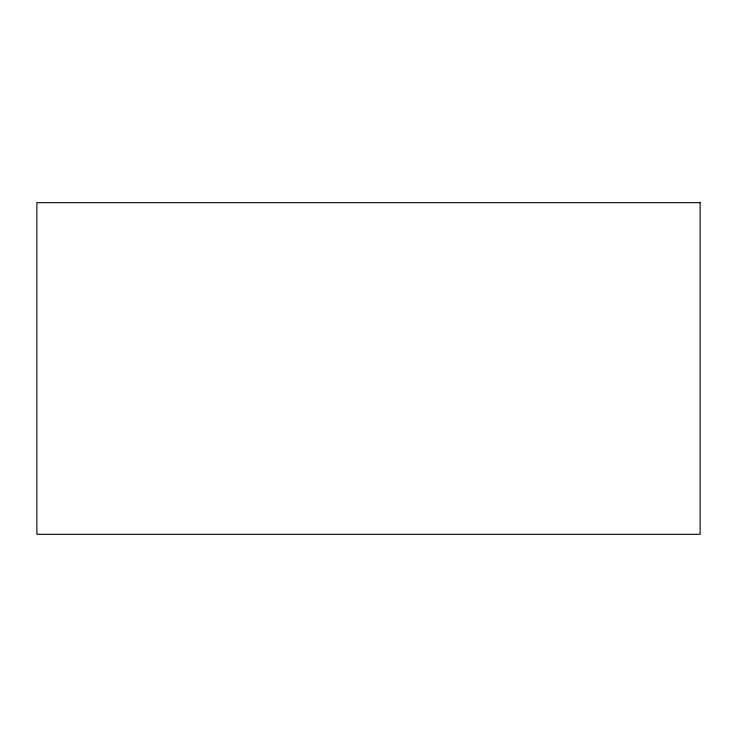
<?xml version="1.0" encoding="UTF-8"?>
<svg xmlns="http://www.w3.org/2000/svg" width="737" height="737" viewBox="0 0 737 737"><rect width="100%" height="100%" fill="white"/><g stroke="black" fill="none" stroke-linecap="round" stroke-linejoin="round"><path stroke-width="1.11" d="M700.15 202.675L36.85 202.675L36.85 534.325L700.15 534.325L700.15 202.675"/></g></svg>
